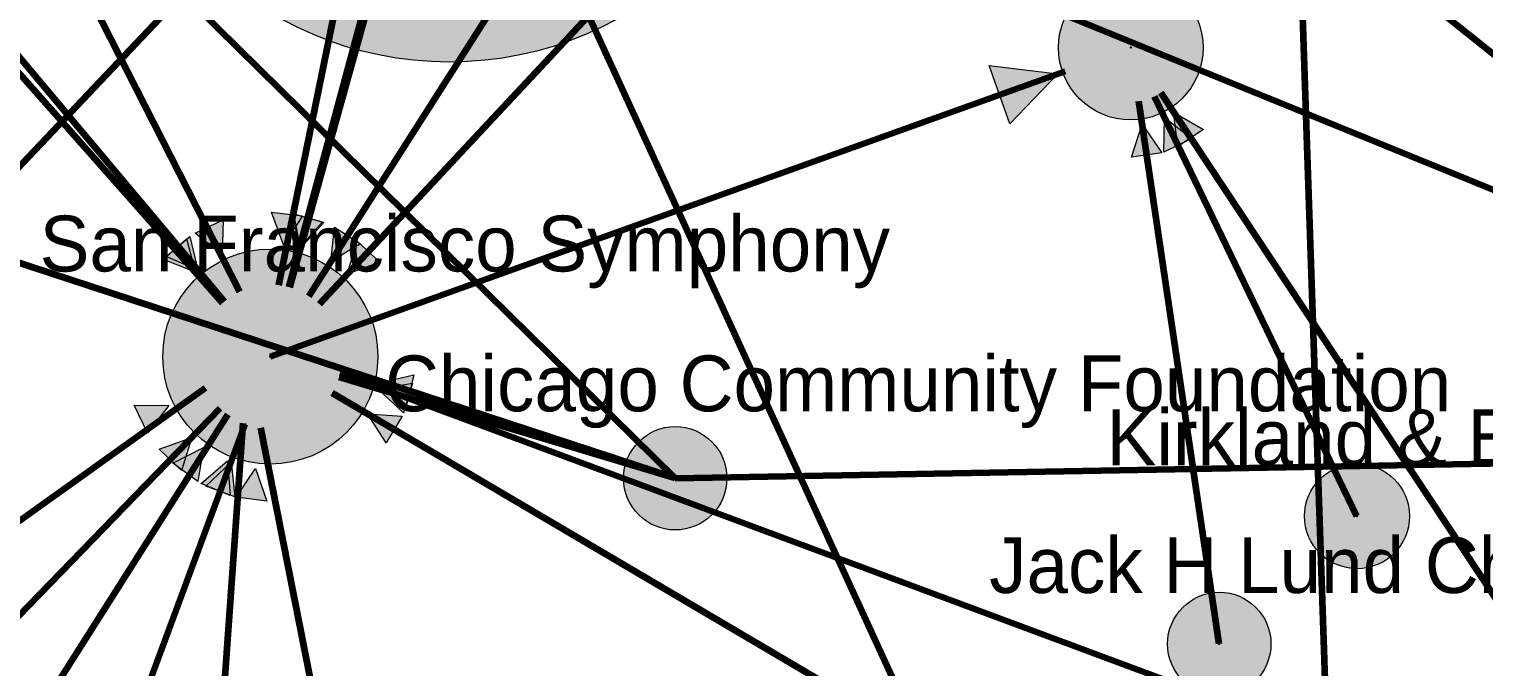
# Model space of a CAD drawing. Header units: millimetres. Extents: x -17.3 to 32.9, y -10.4 to 22.9.
# Drawn here: x 6.84 to 12.75, y 1.88 to 4.47 of the extents above; entities that cross this region are included whole.
import ezdxf

# ---------------------------------------------------------------- set-up
doc = ezdxf.new("R2010")
doc.units = ezdxf.units.MM
doc.header["$MEASUREMENT"] = 0
for name, color, linetype, true_color in [('links', 7, 'Continuous', 0x000000), ('node border', 7, 'Continuous', 0x000000), ('node centers', 7, 'Continuous', 0x000000), ('other_nodefills', 7, 'Continuous', 0x000000), ('SF_nodefills', 7, 'Continuous', 0x000000), ('text', 7, 'Continuous', 0x000000)]:
    doc.layers.add(name, color=color, linetype=linetype, true_color=true_color)

msp = doc.modelspace()

# ---------------------------------------------------------------- hatches: boundary and pattern name
at = {"layer": 'other_nodefills', "true_color": 0xb2b2b2}
for points in [[(9.9674, 5.7531), (9.9669, 5.7897), (9.9655, 5.8261), (9.9632, 5.8622), (9.96, 5.8981), (9.956, 5.9338), (9.951, 5.9691), (9.9452, 6.0042), (9.9385, 6.039), (9.931, 6.0735), (9.9227, 6.1076), (9.9135, 6.1414), (9.9035, 6.1749), (9.8928, 6.2081), (9.8812, 6.2408), (9.8689, 6.2733), (9.8558, 6.3053), (9.8419, 6.3369), (9.8273, 6.3681), (9.812, 6.3989), (9.796, 6.4293), (9.7792, 6.4592), (9.7618, 6.4887), (9.7437, 6.5177), (9.7249, 6.5463), (9.7054, 6.5743), (9.6853, 6.6019), (9.6645, 6.629), (9.6432, 6.6555), (9.6212, 6.6815), (9.5985, 6.707), (9.5753, 6.7319), (9.5515, 6.7563), (9.5272, 6.78), (9.5023, 6.8032), (9.4768, 6.8258), (9.4508, 6.8478), (9.4242, 6.8692), (9.3972, 6.89), (9.3696, 6.9101), (9.3415, 6.9295), (9.313, 6.9483), (9.284, 6.9664), (9.2545, 6.9839), (9.2245, 7.0006), (9.1942, 7.0166), (9.1634, 7.0319), (9.1322, 7.0465), (9.1005, 7.0604), (9.0685, 7.0734), (9.0361, 7.0858), (9.0034, 7.0973), (8.9702, 7.1081), (8.9367, 7.118), (8.9029, 7.1272), (8.8688, 7.1355), (8.8343, 7.143), (8.7996, 7.1497), (8.7645, 7.1555), (8.7291, 7.1605), (8.6935, 7.1645), (8.6577, 7.1677), (8.6215, 7.17), (8.5852, 7.1714), (8.5486, 7.1719), (8.5119, 7.1714), (8.4755, 7.17), (8.4392, 7.1677), (8.4033, 7.1645), (8.3676, 7.1605), (8.3322, 7.1555), (8.297, 7.1497), (8.2622, 7.143), (8.2277, 7.1355), (8.1935, 7.1272), (8.1596, 7.118), (8.1261, 7.1081), (8.0929, 7.0973), (8.0601, 7.0858), (8.0277, 7.0734), (7.9956, 7.0604), (7.964, 7.0465), (7.9327, 7.0319), (7.9019, 7.0166), (7.8715, 7.0006), (7.8416, 6.9839), (7.8121, 6.9664), (7.7831, 6.9483), (7.7545, 6.9295), (7.7265, 6.9101), (7.6989, 6.89), (7.6718, 6.8692), (7.6453, 6.8478), (7.6193, 6.8258), (7.5938, 6.8032), (7.5689, 6.78), (7.5445, 6.7563), (7.5208, 6.7319), (7.4976, 6.707), (7.475, 6.6815), (7.453, 6.6555), (7.4316, 6.629), (7.4109, 6.6019), (7.3908, 6.5743), (7.3714, 6.5463), (7.3526, 6.5177), (7.3345, 6.4887), (7.3171, 6.4592), (7.3003, 6.4293), (7.2843, 6.3989), (7.269, 6.3681), (7.2545, 6.3369), (7.2406, 6.3053), (7.2276, 6.2733), (7.2153, 6.2408), (7.2037, 6.2081), (7.193, 6.1749), (7.183, 6.1414), (7.1739, 6.1076), (7.1656, 6.0735), (7.1581, 6.039), (7.1514, 6.0042), (7.1456, 5.9691), (7.1407, 5.9338), (7.1366, 5.8981), (7.1334, 5.8622), (7.1311, 5.8261), (7.1297, 5.7897), (7.1293, 5.7531), (7.1297, 5.7164), (7.1311, 5.68), (7.1334, 5.6437), (7.1366, 5.6078), (7.1407, 5.5721), (7.1456, 5.5367), (7.1514, 5.5015), (7.1581, 5.4667), (7.1656, 5.4322), (7.1739, 5.398), (7.183, 5.3641), (7.193, 5.3306), (7.2037, 5.2974), (7.2153, 5.2646), (7.2276, 5.2322), (7.2406, 5.2001), (7.2545, 5.1685), (7.269, 5.1373), (7.2843, 5.1064), (7.3003, 5.076), (7.3171, 5.0461), (7.3345, 5.0166), (7.3526, 4.9876), (7.3714, 4.959), (7.3908, 4.931), (7.4109, 4.9034), (7.4316, 4.8763), (7.453, 4.8498), (7.475, 4.8238), (7.4976, 4.7983), (7.5208, 4.7734), (7.5445, 4.749), (7.5689, 4.7253), (7.5938, 4.7021), (7.6193, 4.6795), (7.6453, 4.6575), (7.6718, 4.6361), (7.6989, 4.6154), (7.7265, 4.5953), (7.7545, 4.5759), (7.7831, 4.5571), (7.8121, 4.539), (7.8416, 4.5216), (7.8715, 4.5048), (7.9019, 4.4888), (7.9327, 4.4735), (7.964, 4.459), (7.9956, 4.4451), (8.0277, 4.4321), (8.0601, 4.4198), (8.0929, 4.4082), (8.1261, 4.3975), (8.1596, 4.3875), (8.1935, 4.3784), (8.2277, 4.3701), (8.2622, 4.3626), (8.297, 4.3559), (8.3322, 4.3501), (8.3676, 4.3452), (8.4033, 4.3411), (8.4392, 4.3379), (8.4755, 4.3356), (8.5119, 4.3342), (8.5486, 4.3338), (8.5852, 4.3342), (8.6215, 4.3356), (8.6577, 4.3379), (8.6935, 4.3411), (8.7291, 4.3452), (8.7645, 4.3501), (8.7996, 4.3559), (8.8343, 4.3626), (8.8688, 4.3701), (8.9029, 4.3784), (8.9367, 4.3875), (8.9702, 4.3975), (9.0034, 4.4082), (9.0361, 4.4198), (9.0685, 4.4321), (9.1005, 4.4451), (9.1322, 4.459), (9.1634, 4.4735), (9.1942, 4.4888), (9.2245, 4.5048), (9.2545, 4.5216), (9.284, 4.539), (9.313, 4.5571), (9.3415, 4.5759), (9.3696, 4.5953), (9.3972, 4.6154), (9.4242, 4.6361), (9.4508, 4.6575), (9.4768, 4.6795), (9.5023, 4.7021), (9.5272, 4.7253), (9.5515, 4.749), (9.5753, 4.7734), (9.5985, 4.7983), (9.6212, 4.8238), (9.6432, 4.8498), (9.6645, 4.8763), (9.6853, 4.9034), (9.7054, 4.931), (9.7249, 4.959), (9.7437, 4.9876), (9.7618, 5.0166), (9.7792, 5.0461), (9.796, 5.076), (9.812, 5.1064), (9.8273, 5.1373), (9.8419, 5.1685), (9.8558, 5.2001), (9.8689, 5.2322), (9.8812, 5.2646), (9.8928, 5.2974), (9.9035, 5.3306), (9.9135, 5.3641), (9.9227, 5.398), (9.931, 5.4322), (9.9385, 5.4667), (9.9452, 5.5015), (9.951, 5.5367), (9.956, 5.5721), (9.96, 5.6078), (9.9632, 5.6437), (9.9655, 5.68), (9.9669, 5.7164)], [(9.6755, 2.6437), (9.6754, 2.6492), (9.6752, 2.6545), (9.6748, 2.6599), (9.6744, 2.6652), (9.6738, 2.6705), (9.673, 2.6757), (9.6722, 2.6809), (9.6712, 2.686), (9.6701, 2.6911), (9.6688, 2.6962), (9.6675, 2.7012), (9.666, 2.7062), (9.6644, 2.7111), (9.6627, 2.7159), (9.6609, 2.7207), (9.6589, 2.7254), (9.6569, 2.7301), (9.6547, 2.7347), (9.6525, 2.7393), (9.6501, 2.7438), (9.6476, 2.7482), (9.645, 2.7526), (9.6424, 2.7569), (9.6396, 2.7611), (9.6367, 2.7653), (9.6337, 2.7693), (9.6307, 2.7733), (9.6275, 2.7773), (9.6242, 2.7811), (9.6209, 2.7849), (9.6175, 2.7886), (9.6139, 2.7922), (9.6103, 2.7957), (9.6066, 2.7991), (9.6029, 2.8025), (9.599, 2.8057), (9.5951, 2.8089), (9.5911, 2.812), (9.587, 2.815), (9.5829, 2.8178), (9.5786, 2.8206), (9.5743, 2.8233), (9.57, 2.8259), (9.5655, 2.8284), (9.5611, 2.8307), (9.5565, 2.833), (9.5519, 2.8352), (9.5472, 2.8372), (9.5425, 2.8391), (9.5377, 2.841), (9.5328, 2.8427), (9.5279, 2.8443), (9.523, 2.8457), (9.5179, 2.8471), (9.5129, 2.8483), (9.5078, 2.8494), (9.5026, 2.8504), (9.4975, 2.8513), (9.4922, 2.852), (9.487, 2.8526), (9.4816, 2.8531), (9.4763, 2.8534), (9.4709, 2.8536), (9.4655, 2.8537), (9.4601, 2.8536), (9.4547, 2.8534), (9.4493, 2.8531), (9.444, 2.8526), (9.4387, 2.852), (9.4335, 2.8513), (9.4283, 2.8504), (9.4232, 2.8494), (9.4181, 2.8483), (9.413, 2.8471), (9.408, 2.8457), (9.403, 2.8443), (9.3981, 2.8427), (9.3933, 2.841), (9.3885, 2.8391), (9.3838, 2.8372), (9.3791, 2.8352), (9.3745, 2.833), (9.3699, 2.8307), (9.3654, 2.8284), (9.361, 2.8259), (9.3566, 2.8233), (9.3523, 2.8206), (9.3481, 2.8178), (9.344, 2.815), (9.3399, 2.812), (9.3359, 2.8089), (9.332, 2.8057), (9.3281, 2.8025), (9.3244, 2.7991), (9.3207, 2.7957), (9.3171, 2.7922), (9.3136, 2.7886), (9.3101, 2.7849), (9.3068, 2.7811), (9.3036, 2.7773), (9.3004, 2.7733), (9.2973, 2.7693), (9.2944, 2.7653), (9.2915, 2.7611), (9.2887, 2.7569), (9.286, 2.7526), (9.2835, 2.7482), (9.281, 2.7438), (9.2786, 2.7393), (9.2764, 2.7347), (9.2742, 2.7301), (9.2722, 2.7254), (9.2702, 2.7207), (9.2684, 2.7159), (9.2667, 2.7111), (9.2651, 2.7062), (9.2636, 2.7012), (9.2623, 2.6962), (9.2611, 2.6911), (9.26, 2.686), (9.259, 2.6809), (9.2581, 2.6757), (9.2574, 2.6705), (9.2568, 2.6652), (9.2563, 2.6599), (9.256, 2.6545), (9.2558, 2.6492), (9.2557, 2.6437), (9.2558, 2.6383), (9.256, 2.6329), (9.2563, 2.6276), (9.2568, 2.6223), (9.2574, 2.617), (9.2581, 2.6118), (9.259, 2.6066), (9.26, 2.6014), (9.2611, 2.5963), (9.2623, 2.5913), (9.2636, 2.5863), (9.2651, 2.5813), (9.2667, 2.5764), (9.2684, 2.5715), (9.2702, 2.5667), (9.2722, 2.562), (9.2742, 2.5573), (9.2764, 2.5527), (9.2786, 2.5482), (9.281, 2.5437), (9.2835, 2.5392), (9.286, 2.5349), (9.2887, 2.5306), (9.2915, 2.5264), (9.2944, 2.5222), (9.2973, 2.5181), (9.3004, 2.5141), (9.3036, 2.5102), (9.3068, 2.5064), (9.3101, 2.5026), (9.3136, 2.4989), (9.3171, 2.4953), (9.3207, 2.4918), (9.3244, 2.4884), (9.3281, 2.485), (9.332, 2.4818), (9.3359, 2.4786), (9.3399, 2.4756), (9.344, 2.4726), (9.3481, 2.4697), (9.3523, 2.467), (9.3566, 2.4643), (9.361, 2.4617), (9.3654, 2.4592), (9.3699, 2.4569), (9.3745, 2.4546), (9.3791, 2.4525), (9.3838, 2.4504), (9.3885, 2.4485), (9.3933, 2.4467), (9.3981, 2.445), (9.403, 2.4434), (9.408, 2.4419), (9.413, 2.4405), (9.4181, 2.4393), (9.4232, 2.4382), (9.4283, 2.4372), (9.4335, 2.4364), (9.4387, 2.4356), (9.444, 2.435), (9.4493, 2.4346), (9.4547, 2.4342), (9.4601, 2.434), (9.4655, 2.434), (9.4709, 2.434), (9.4763, 2.4342), (9.4816, 2.4346), (9.487, 2.435), (9.4922, 2.4356), (9.4975, 2.4364), (9.5026, 2.4372), (9.5078, 2.4382), (9.5129, 2.4393), (9.5179, 2.4405), (9.523, 2.4419), (9.5279, 2.4434), (9.5328, 2.445), (9.5377, 2.4467), (9.5425, 2.4485), (9.5472, 2.4504), (9.5519, 2.4525), (9.5565, 2.4546), (9.5611, 2.4569), (9.5655, 2.4592), (9.57, 2.4617), (9.5743, 2.4643), (9.5786, 2.467), (9.5829, 2.4697), (9.587, 2.4726), (9.5911, 2.4756), (9.5951, 2.4786), (9.599, 2.4818), (9.6029, 2.485), (9.6066, 2.4884), (9.6103, 2.4918), (9.6139, 2.4953), (9.6175, 2.4989), (9.6209, 2.5026), (9.6242, 2.5064), (9.6275, 2.5102), (9.6307, 2.5141), (9.6337, 2.5181), (9.6367, 2.5222), (9.6396, 2.5264), (9.6424, 2.5306), (9.645, 2.5349), (9.6476, 2.5392), (9.6501, 2.5437), (9.6525, 2.5482), (9.6547, 2.5527), (9.6569, 2.5573), (9.6589, 2.562), (9.6609, 2.5667), (9.6627, 2.5715), (9.6644, 2.5764), (9.666, 2.5813), (9.6675, 2.5863), (9.6688, 2.5913), (9.6701, 2.5963), (9.6712, 2.6014), (9.6722, 2.6066), (9.673, 2.6118), (9.6738, 2.617), (9.6744, 2.6223), (9.6748, 2.6276), (9.6752, 2.6329), (9.6754, 2.6383)], [(12.4473, 2.4897), (12.4472, 2.4952), (12.447, 2.5007), (12.4467, 2.5061), (12.4462, 2.5115), (12.4456, 2.5168), (12.4448, 2.5221), (12.444, 2.5274), (12.443, 2.5326), (12.4418, 2.5378), (12.4406, 2.5429), (12.4392, 2.548), (12.4377, 2.553), (12.4361, 2.558), (12.4344, 2.5629), (12.4325, 2.5678), (12.4305, 2.5726), (12.4285, 2.5773), (12.4263, 2.582), (12.424, 2.5867), (12.4216, 2.5912), (12.4191, 2.5957), (12.4164, 2.6001), (12.4137, 2.6045), (12.4109, 2.6088), (12.408, 2.613), (12.405, 2.6171), (12.4018, 2.6212), (12.3986, 2.6252), (12.3953, 2.6291), (12.3919, 2.6329), (12.3885, 2.6367), (12.3849, 2.6403), (12.3812, 2.6439), (12.3775, 2.6474), (12.3737, 2.6508), (12.3697, 2.6541), (12.3658, 2.6573), (12.3617, 2.6604), (12.3576, 2.6634), (12.3533, 2.6664), (12.3491, 2.6692), (12.3447, 2.6719), (12.3403, 2.6745), (12.3358, 2.677), (12.3312, 2.6795), (12.3266, 2.6818), (12.3219, 2.6839), (12.3171, 2.686), (12.3123, 2.688), (12.3075, 2.6898), (12.3025, 2.6916), (12.2976, 2.6932), (12.2925, 2.6947), (12.2874, 2.6961), (12.2823, 2.6973), (12.2771, 2.6985), (12.2719, 2.6995), (12.2666, 2.7003), (12.2613, 2.7011), (12.256, 2.7017), (12.2506, 2.7022), (12.2451, 2.7025), (12.2397, 2.7027), (12.2342, 2.7028), (12.2287, 2.7027), (12.2232, 2.7025), (12.2178, 2.7022), (12.2124, 2.7017), (12.2071, 2.7011), (12.2018, 2.7003), (12.1965, 2.6995), (12.1913, 2.6985), (12.1861, 2.6973), (12.181, 2.6961), (12.1759, 2.6947), (12.1709, 2.6932), (12.1659, 2.6916), (12.161, 2.6898), (12.1561, 2.688), (12.1513, 2.686), (12.1466, 2.6839), (12.1419, 2.6818), (12.1373, 2.6795), (12.1327, 2.677), (12.1282, 2.6745), (12.1238, 2.6719), (12.1194, 2.6692), (12.1152, 2.6664), (12.1109, 2.6634), (12.1068, 2.6604), (12.1027, 2.6573), (12.0988, 2.6541), (12.0949, 2.6508), (12.091, 2.6474), (12.0873, 2.6439), (12.0836, 2.6403), (12.0801, 2.6367), (12.0766, 2.6329), (12.0732, 2.6291), (12.0699, 2.6252), (12.0667, 2.6212), (12.0635, 2.6171), (12.0605, 2.613), (12.0576, 2.6088), (12.0548, 2.6045), (12.0521, 2.6001), (12.0494, 2.5957), (12.0469, 2.5912), (12.0445, 2.5867), (12.0422, 2.582), (12.04, 2.5773), (12.0379, 2.5726), (12.036, 2.5678), (12.0341, 2.5629), (12.0324, 2.558), (12.0308, 2.553), (12.0293, 2.548), (12.0279, 2.5429), (12.0266, 2.5378), (12.0255, 2.5326), (12.0245, 2.5274), (12.0236, 2.5221), (12.0229, 2.5168), (12.0223, 2.5115), (12.0218, 2.5061), (12.0215, 2.5007), (12.0213, 2.4952), (12.0212, 2.4897), (12.0213, 2.4842), (12.0215, 2.4788), (12.0218, 2.4733), (12.0223, 2.4679), (12.0229, 2.4626), (12.0236, 2.4572), (12.0245, 2.452), (12.0255, 2.4467), (12.0266, 2.4416), (12.0279, 2.4364), (12.0293, 2.4313), (12.0308, 2.4263), (12.0324, 2.4213), (12.0341, 2.4164), (12.036, 2.4115), (12.0379, 2.4067), (12.04, 2.402), (12.0422, 2.3973), (12.0445, 2.3927), (12.0469, 2.3881), (12.0494, 2.3836), (12.0521, 2.3792), (12.0548, 2.3748), (12.0576, 2.3705), (12.0605, 2.3663), (12.0635, 2.3622), (12.0667, 2.3581), (12.0699, 2.3541), (12.0732, 2.3502), (12.0766, 2.3464), (12.0801, 2.3427), (12.0836, 2.339), (12.0873, 2.3354), (12.091, 2.332), (12.0949, 2.3286), (12.0988, 2.3253), (12.1027, 2.3221), (12.1068, 2.319), (12.1109, 2.3159), (12.1152, 2.313), (12.1194, 2.3102), (12.1238, 2.3075), (12.1282, 2.3049), (12.1327, 2.3024), (12.1373, 2.3), (12.1419, 2.2977), (12.1466, 2.2955), (12.1513, 2.2934), (12.1561, 2.2914), (12.161, 2.2896), (12.1659, 2.2879), (12.1709, 2.2862), (12.1759, 2.2848), (12.181, 2.2834), (12.1861, 2.2821), (12.1913, 2.281), (12.1965, 2.28), (12.2018, 2.2791), (12.2071, 2.2784), (12.2124, 2.2778), (12.2178, 2.2773), (12.2232, 2.277), (12.2287, 2.2767), (12.2342, 2.2767), (12.2397, 2.2767), (12.2451, 2.277), (12.2506, 2.2773), (12.256, 2.2778), (12.2613, 2.2784), (12.2666, 2.2791), (12.2719, 2.28), (12.2771, 2.281), (12.2823, 2.2821), (12.2874, 2.2834), (12.2925, 2.2848), (12.2976, 2.2862), (12.3025, 2.2879), (12.3075, 2.2896), (12.3123, 2.2914), (12.3171, 2.2934), (12.3219, 2.2955), (12.3266, 2.2977), (12.3312, 2.3), (12.3358, 2.3024), (12.3403, 2.3049), (12.3447, 2.3075), (12.3491, 2.3102), (12.3533, 2.313), (12.3576, 2.3159), (12.3617, 2.319), (12.3658, 2.3221), (12.3697, 2.3253), (12.3737, 2.3286), (12.3775, 2.332), (12.3812, 2.3354), (12.3849, 2.339), (12.3885, 2.3427), (12.3919, 2.3464), (12.3953, 2.3502), (12.3986, 2.3541), (12.4018, 2.3581), (12.405, 2.3622), (12.408, 2.3663), (12.4109, 2.3705), (12.4137, 2.3748), (12.4164, 2.3792), (12.4191, 2.3836), (12.4216, 2.3881), (12.424, 2.3927), (12.4263, 2.3973), (12.4285, 2.402), (12.4305, 2.4067), (12.4325, 2.4115), (12.4344, 2.4164), (12.4361, 2.4213), (12.4377, 2.4263), (12.4392, 2.4313), (12.4406, 2.4364), (12.4418, 2.4416), (12.443, 2.4467), (12.444, 2.452), (12.4448, 2.4572), (12.4456, 2.4626), (12.4462, 2.4679), (12.4467, 2.4733), (12.447, 2.4788), (12.4472, 2.4842)]]:
    msp.add_hatch(color=253, dxfattribs=at).paths.add_polyline_path(points, flags=0)
at = {"layer": 'other_nodefills', "true_color": 0xb2b2b2, "extrusion": (0, 0, -1)}
for points in [[(-11.0194, 4.2861), (-10.8249, 4.0823), (-10.7398, 4.3195)], [(-11.3617, 4.0812), (-11.4423, 3.9658), (-11.3179, 3.9472)], [(-11.4522, 4.1092), (-11.5636, 4.0231), (-11.4503, 3.9682)], [(-11.4891, 4.1302), (-11.6111, 4.0599), (-11.5061, 3.9904)], [(-7.8743, 3.5921), (-7.8262, 3.7246), (-7.9514, 3.7098)], [(-7.626, 3.5516), (-7.5154, 3.6388), (-7.6292, 3.6925)], [(-7.94, 3.5796), (-7.9121, 3.7175), (-8.0336, 3.6847)], [(-7.9437, 3.5785), (-7.9168, 3.7168), (-8.0383, 3.6829)], [(-8.0671, 3.5236), (-8.0817, 3.6637), (-8.1879, 3.596)], [(-7.5174, 3.4801), (-7.3869, 3.5325), (-7.4812, 3.6161)], [(-7.5269, 3.4883), (-7.3977, 3.5443), (-7.4942, 3.6252)], [(-8.1336, 3.472), (-8.1734, 3.6071), (-8.2655, 3.5212)], [(-8.2595, 3.0059), (-8.3982, 3.03), (-8.362, 2.9093)], [(-8.2664, 3.0315), (-8.4035, 3.0636), (-8.3743, 2.9411)], [(-7.4087, 2.9391), (-7.3225, 2.8279), (-7.2679, 2.9412)], [(-8.2156, 2.9054), (-8.356, 2.8958), (-8.292, 2.7873)], [(-7.5023, 2.8089), (-7.46, 2.675), (-7.3695, 2.7625)], [(-7.5501, 2.7687), (-7.5262, 2.63), (-7.4247, 2.7048)], [(-7.6472, 2.7144), (-7.6575, 2.574), (-7.541, 2.6218)], [(-7.6621, 2.7085), (-7.6773, 2.5685), (-7.5593, 2.6121)], [(-7.7616, 2.6838), (-7.8075, 2.5506), (-7.6826, 2.5671)]]:
    msp.add_hatch(color=253, dxfattribs=at).paths.add_polyline_path(points, flags=0)
at = {"layer": 'SF_nodefills', "true_color": 0xff8b00}
for points in [[(11.609, 4.3924), (11.6089, 4.4), (11.6086, 4.4075), (11.6082, 4.415), (11.6075, 4.4224), (11.6067, 4.4297), (11.6056, 4.4371), (11.6044, 4.4443), (11.6031, 4.4515), (11.6015, 4.4586), (11.5998, 4.4657), (11.5979, 4.4727), (11.5958, 4.4796), (11.5936, 4.4865), (11.5912, 4.4932), (11.5887, 4.4999), (11.5859, 4.5066), (11.5831, 4.5131), (11.5801, 4.5196), (11.5769, 4.5259), (11.5736, 4.5322), (11.5701, 4.5384), (11.5665, 4.5445), (11.5628, 4.5505), (11.5589, 4.5564), (11.5548, 4.5622), (11.5507, 4.5679), (11.5464, 4.5735), (11.542, 4.579), (11.5374, 4.5844), (11.5327, 4.5897), (11.5279, 4.5948), (11.523, 4.5999), (11.518, 4.6048), (11.5128, 4.6096), (11.5075, 4.6143), (11.5022, 4.6188), (11.4967, 4.6232), (11.4911, 4.6275), (11.4854, 4.6317), (11.4796, 4.6357), (11.4736, 4.6396), (11.4676, 4.6433), (11.4615, 4.6469), (11.4553, 4.6504), (11.4491, 4.6537), (11.4427, 4.6569), (11.4362, 4.6599), (11.4297, 4.6628), (11.423, 4.6655), (11.4163, 4.668), (11.4095, 4.6704), (11.4027, 4.6726), (11.3957, 4.6747), (11.3887, 4.6766), (11.3817, 4.6783), (11.3745, 4.6799), (11.3673, 4.6813), (11.3601, 4.6825), (11.3527, 4.6835), (11.3454, 4.6843), (11.3379, 4.685), (11.3304, 4.6855), (11.3229, 4.6858), (11.3153, 4.6859), (11.3077, 4.6858), (11.3002, 4.6855), (11.2928, 4.685), (11.2853, 4.6843), (11.278, 4.6835), (11.2707, 4.6825), (11.2634, 4.6813), (11.2562, 4.6799), (11.2491, 4.6783), (11.242, 4.6766), (11.235, 4.6747), (11.2281, 4.6726), (11.2212, 4.6704), (11.2145, 4.668), (11.2078, 4.6655), (11.2011, 4.6628), (11.1946, 4.6599), (11.1881, 4.6569), (11.1818, 4.6537), (11.1755, 4.6504), (11.1693, 4.6469), (11.1632, 4.6433), (11.1572, 4.6396), (11.1513, 4.6357), (11.1455, 4.6317), (11.1398, 4.6275), (11.1342, 4.6232), (11.1287, 4.6188), (11.1233, 4.6143), (11.1181, 4.6096), (11.1129, 4.6048), (11.1079, 4.5999), (11.1029, 4.5948), (11.0981, 4.5897), (11.0935, 4.5844), (11.0889, 4.579), (11.0845, 4.5735), (11.0802, 4.5679), (11.076, 4.5622), (11.072, 4.5564), (11.0681, 4.5505), (11.0644, 4.5445), (11.0608, 4.5384), (11.0573, 4.5322), (11.054, 4.5259), (11.0508, 4.5196), (11.0478, 4.5131), (11.0449, 4.5066), (11.0422, 4.4999), (11.0397, 4.4932), (11.0373, 4.4865), (11.0351, 4.4796), (11.033, 4.4727), (11.0311, 4.4657), (11.0294, 4.4586), (11.0278, 4.4515), (11.0264, 4.4443), (11.0252, 4.4371), (11.0242, 4.4297), (11.0234, 4.4224), (11.0227, 4.415), (11.0222, 4.4075), (11.022, 4.4), (11.0219, 4.3924), (11.022, 4.3848), (11.0222, 4.3773), (11.0227, 4.3698), (11.0234, 4.3624), (11.0242, 4.355), (11.0252, 4.3477), (11.0264, 4.3404), (11.0278, 4.3332), (11.0294, 4.3261), (11.0311, 4.319), (11.033, 4.312), (11.0351, 4.3051), (11.0373, 4.2983), (11.0397, 4.2915), (11.0422, 4.2848), (11.0449, 4.2782), (11.0478, 4.2716), (11.0508, 4.2652), (11.054, 4.2588), (11.0573, 4.2525), (11.0608, 4.2463), (11.0644, 4.2402), (11.0681, 4.2342), (11.072, 4.2283), (11.076, 4.2225), (11.0802, 4.2168), (11.0845, 4.2112), (11.0889, 4.2057), (11.0935, 4.2003), (11.0981, 4.1951), (11.1029, 4.1899), (11.1079, 4.1849), (11.1129, 4.18), (11.1181, 4.1752), (11.1233, 4.1705), (11.1287, 4.1659), (11.1342, 4.1615), (11.1398, 4.1572), (11.1455, 4.1531), (11.1513, 4.149), (11.1572, 4.1452), (11.1632, 4.1414), (11.1693, 4.1378), (11.1755, 4.1343), (11.1818, 4.131), (11.1881, 4.1279), (11.1946, 4.1249), (11.2011, 4.122), (11.2078, 4.1193), (11.2145, 4.1167), (11.2212, 4.1144), (11.2281, 4.1121), (11.235, 4.1101), (11.242, 4.1082), (11.2491, 4.1065), (11.2562, 4.1049), (11.2634, 4.1035), (11.2707, 4.1023), (11.278, 4.1013), (11.2853, 4.1005), (11.2928, 4.0998), (11.3002, 4.0993), (11.3077, 4.099), (11.3153, 4.0989), (11.3229, 4.099), (11.3304, 4.0993), (11.3379, 4.0998), (11.3454, 4.1005), (11.3527, 4.1013), (11.3601, 4.1023), (11.3673, 4.1035), (11.3745, 4.1049), (11.3817, 4.1065), (11.3887, 4.1082), (11.3957, 4.1101), (11.4027, 4.1121), (11.4095, 4.1144), (11.4163, 4.1167), (11.423, 4.1193), (11.4297, 4.122), (11.4362, 4.1249), (11.4427, 4.1279), (11.4491, 4.131), (11.4553, 4.1343), (11.4615, 4.1378), (11.4676, 4.1414), (11.4736, 4.1452), (11.4796, 4.149), (11.4854, 4.1531), (11.4911, 4.1572), (11.4967, 4.1615), (11.5022, 4.1659), (11.5075, 4.1705), (11.5128, 4.1752), (11.518, 4.18), (11.523, 4.1849), (11.5279, 4.1899), (11.5327, 4.1951), (11.5374, 4.2003), (11.542, 4.2057), (11.5464, 4.2112), (11.5507, 4.2168), (11.5548, 4.2225), (11.5589, 4.2283), (11.5628, 4.2342), (11.5665, 4.2402), (11.5701, 4.2463), (11.5736, 4.2525), (11.5769, 4.2588), (11.5801, 4.2652), (11.5831, 4.2716), (11.5859, 4.2782), (11.5887, 4.2848), (11.5912, 4.2915), (11.5936, 4.2983), (11.5958, 4.3051), (11.5979, 4.312), (11.5998, 4.319), (11.6015, 4.3261), (11.6031, 4.3332), (11.6044, 4.3404), (11.6056, 4.3477), (11.6067, 4.355), (11.6075, 4.3624), (11.6082, 4.3698), (11.6086, 4.3773), (11.6089, 4.3848)], [(8.2578, 3.1375), (8.2577, 3.1487), (8.2573, 3.16), (8.2566, 3.1711), (8.2556, 3.1822), (8.2543, 3.1931), (8.2528, 3.204), (8.251, 3.2148), (8.249, 3.2256), (8.2467, 3.2362), (8.2441, 3.2467), (8.2413, 3.2571), (8.2382, 3.2674), (8.2349, 3.2776), (8.2313, 3.2877), (8.2276, 3.2977), (8.2235, 3.3076), (8.2193, 3.3173), (8.2148, 3.3269), (8.2101, 3.3364), (8.2051, 3.3458), (8.2, 3.355), (8.1946, 3.3641), (8.1891, 3.373), (8.1833, 3.3818), (8.1773, 3.3905), (8.1711, 3.3989), (8.1647, 3.4073), (8.1581, 3.4154), (8.1514, 3.4235), (8.1444, 3.4313), (8.1373, 3.439), (8.13, 3.4465), (8.1225, 3.4538), (8.1148, 3.4609), (8.107, 3.4679), (8.0989, 3.4747), (8.0908, 3.4812), (8.0824, 3.4876), (8.074, 3.4938), (8.0653, 3.4998), (8.0565, 3.5056), (8.0476, 3.5112), (8.0385, 3.5165), (8.0293, 3.5217), (8.02, 3.5266), (8.0105, 3.5313), (8.0009, 3.5358), (7.9912, 3.5401), (7.9813, 3.5441), (7.9713, 3.5479), (7.9612, 3.5514), (7.951, 3.5548), (7.9407, 3.5578), (7.9303, 3.5606), (7.9198, 3.5632), (7.9092, 3.5655), (7.8985, 3.5676), (7.8877, 3.5694), (7.8768, 3.5709), (7.8658, 3.5721), (7.8548, 3.5731), (7.8436, 3.5738), (7.8324, 3.5742), (7.8212, 3.5744), (7.8099, 3.5742), (7.7987, 3.5738), (7.7875, 3.5731), (7.7765, 3.5721), (7.7655, 3.5709), (7.7546, 3.5694), (7.7438, 3.5676), (7.7331, 3.5655), (7.7225, 3.5632), (7.712, 3.5606), (7.7016, 3.5578), (7.6913, 3.5548), (7.6811, 3.5514), (7.671, 3.5479), (7.661, 3.5441), (7.6511, 3.5401), (7.6414, 3.5358), (7.6318, 3.5313), (7.6223, 3.5266), (7.613, 3.5217), (7.6037, 3.5165), (7.5947, 3.5112), (7.5857, 3.5056), (7.577, 3.4998), (7.5683, 3.4938), (7.5598, 3.4876), (7.5515, 3.4812), (7.5433, 3.4747), (7.5353, 3.4679), (7.5275, 3.4609), (7.5198, 3.4538), (7.5123, 3.4465), (7.505, 3.439), (7.4979, 3.4313), (7.4909, 3.4235), (7.4842, 3.4154), (7.4776, 3.4073), (7.4712, 3.3989), (7.465, 3.3905), (7.459, 3.3818), (7.4532, 3.373), (7.4477, 3.3641), (7.4423, 3.355), (7.4372, 3.3458), (7.4322, 3.3364), (7.4275, 3.3269), (7.423, 3.3173), (7.4188, 3.3076), (7.4147, 3.2977), (7.411, 3.2877), (7.4074, 3.2776), (7.4041, 3.2674), (7.401, 3.2571), (7.3982, 3.2467), (7.3956, 3.2362), (7.3933, 3.2256), (7.3913, 3.2148), (7.3895, 3.204), (7.388, 3.1931), (7.3867, 3.1822), (7.3857, 3.1711), (7.385, 3.16), (7.3846, 3.1487), (7.3845, 3.1375), (7.3846, 3.1262), (7.385, 3.115), (7.3857, 3.1039), (7.3867, 3.0928), (7.388, 3.0818), (7.3895, 3.071), (7.3913, 3.0602), (7.3933, 3.0495), (7.3956, 3.0389), (7.3982, 3.0283), (7.401, 3.0179), (7.4041, 3.0076), (7.4074, 2.9974), (7.411, 2.9873), (7.4147, 2.9774), (7.4188, 2.9675), (7.423, 2.9578), (7.4275, 2.9482), (7.4322, 2.9387), (7.4372, 2.9294), (7.4423, 2.9202), (7.4477, 2.9111), (7.4532, 2.9022), (7.459, 2.8934), (7.465, 2.8847), (7.4712, 2.8763), (7.4776, 2.8679), (7.4842, 2.8598), (7.4909, 2.8518), (7.4979, 2.8439), (7.505, 2.8363), (7.5123, 2.8288), (7.5198, 2.8215), (7.5275, 2.8143), (7.5353, 2.8074), (7.5433, 2.8006), (7.5515, 2.794), (7.5598, 2.7876), (7.5683, 2.7815), (7.577, 2.7755), (7.5857, 2.7697), (7.5947, 2.7641), (7.6037, 2.7588), (7.613, 2.7536), (7.6223, 2.7487), (7.6318, 2.744), (7.6414, 2.7395), (7.6511, 2.7352), (7.661, 2.7312), (7.671, 2.7274), (7.6811, 2.7239), (7.6913, 2.7206), (7.7016, 2.7175), (7.712, 2.7147), (7.7225, 2.7121), (7.7331, 2.7098), (7.7438, 2.7077), (7.7546, 2.706), (7.7655, 2.7044), (7.7765, 2.7032), (7.7875, 2.7022), (7.7987, 2.7015), (7.8099, 2.7011), (7.8212, 2.7009), (7.8324, 2.7011), (7.8436, 2.7015), (7.8548, 2.7022), (7.8658, 2.7032), (7.8768, 2.7044), (7.8877, 2.706), (7.8985, 2.7077), (7.9092, 2.7098), (7.9198, 2.7121), (7.9303, 2.7147), (7.9407, 2.7175), (7.951, 2.7206), (7.9612, 2.7239), (7.9713, 2.7274), (7.9813, 2.7312), (7.9912, 2.7352), (8.0009, 2.7395), (8.0105, 2.744), (8.02, 2.7487), (8.0293, 2.7536), (8.0385, 2.7588), (8.0476, 2.7641), (8.0565, 2.7697), (8.0653, 2.7755), (8.074, 2.7815), (8.0824, 2.7876), (8.0908, 2.794), (8.0989, 2.8006), (8.107, 2.8074), (8.1148, 2.8143), (8.1225, 2.8215), (8.13, 2.8288), (8.1373, 2.8363), (8.1444, 2.8439), (8.1514, 2.8518), (8.1581, 2.8598), (8.1647, 2.8679), (8.1711, 2.8763), (8.1773, 2.8847), (8.1833, 2.8934), (8.1891, 2.9022), (8.1946, 2.9111), (8.2, 2.9202), (8.2051, 2.9294), (8.2101, 2.9387), (8.2148, 2.9482), (8.2193, 2.9578), (8.2235, 2.9675), (8.2276, 2.9774), (8.2313, 2.9873), (8.2349, 2.9974), (8.2382, 3.0076), (8.2413, 3.0179), (8.2441, 3.0283), (8.2467, 3.0389), (8.249, 3.0495), (8.251, 3.0602), (8.2528, 3.071), (8.2543, 3.0818), (8.2556, 3.0928), (8.2566, 3.1039), (8.2573, 3.115), (8.2577, 3.1262)], [(11.8849, 1.9709), (11.8849, 1.9763), (11.8846, 1.9817), (11.8843, 1.987), (11.8838, 1.9924), (11.8832, 1.9976), (11.8825, 2.0029), (11.8816, 2.0081), (11.8807, 2.0132), (11.8795, 2.0183), (11.8783, 2.0234), (11.877, 2.0284), (11.8755, 2.0333), (11.8739, 2.0382), (11.8722, 2.0431), (11.8704, 2.0479), (11.8684, 2.0526), (11.8664, 2.0573), (11.8642, 2.0619), (11.862, 2.0665), (11.8596, 2.071), (11.8571, 2.0754), (11.8545, 2.0798), (11.8519, 2.0841), (11.8491, 2.0883), (11.8462, 2.0924), (11.8432, 2.0965), (11.8402, 2.1005), (11.837, 2.1044), (11.8337, 2.1083), (11.8304, 2.1121), (11.827, 2.1158), (11.8234, 2.1194), (11.8198, 2.1229), (11.8162, 2.1263), (11.8124, 2.1297), (11.8085, 2.1329), (11.8046, 2.1361), (11.8006, 2.1391), (11.7965, 2.1421), (11.7924, 2.145), (11.7882, 2.1478), (11.7839, 2.1505), (11.7795, 2.153), (11.7751, 2.1555), (11.7706, 2.1579), (11.766, 2.1601), (11.7614, 2.1623), (11.7568, 2.1644), (11.752, 2.1663), (11.7472, 2.1681), (11.7424, 2.1698), (11.7375, 2.1714), (11.7325, 2.1729), (11.7275, 2.1742), (11.7225, 2.1755), (11.7174, 2.1766), (11.7122, 2.1776), (11.7071, 2.1784), (11.7018, 2.1792), (11.6966, 2.1798), (11.6913, 2.1802), (11.6859, 2.1806), (11.6805, 2.1808), (11.6751, 2.1809), (11.6697, 2.1808), (11.6643, 2.1806), (11.6589, 2.1802), (11.6536, 2.1798), (11.6483, 2.1792), (11.6431, 2.1784), (11.6379, 2.1776), (11.6328, 2.1766), (11.6277, 2.1755), (11.6226, 2.1742), (11.6176, 2.1729), (11.6126, 2.1714), (11.6077, 2.1698), (11.6029, 2.1681), (11.5981, 2.1663), (11.5933, 2.1644), (11.5886, 2.1623), (11.584, 2.1601), (11.5795, 2.1579), (11.575, 2.1555), (11.5705, 2.153), (11.5662, 2.1505), (11.5619, 2.1478), (11.5577, 2.145), (11.5535, 2.1421), (11.5494, 2.1391), (11.5454, 2.1361), (11.5415, 2.1329), (11.5376, 2.1297), (11.5339, 2.1263), (11.5302, 2.1229), (11.5266, 2.1194), (11.5231, 2.1158), (11.5196, 2.1121), (11.5163, 2.1083), (11.513, 2.1044), (11.5099, 2.1005), (11.5068, 2.0965), (11.5038, 2.0924), (11.501, 2.0883), (11.4982, 2.0841), (11.4955, 2.0798), (11.4929, 2.0754), (11.4905, 2.071), (11.4881, 2.0665), (11.4858, 2.0619), (11.4837, 2.0573), (11.4816, 2.0526), (11.4797, 2.0479), (11.4779, 2.0431), (11.4762, 2.0382), (11.4746, 2.0333), (11.4731, 2.0284), (11.4718, 2.0234), (11.4705, 2.0183), (11.4694, 2.0132), (11.4684, 2.0081), (11.4676, 2.0029), (11.4668, 1.9976), (11.4662, 1.9924), (11.4658, 1.987), (11.4654, 1.9817), (11.4652, 1.9763), (11.4652, 1.9709), (11.4652, 1.9655), (11.4654, 1.9601), (11.4658, 1.9547), (11.4662, 1.9494), (11.4668, 1.9441), (11.4676, 1.9389), (11.4684, 1.9337), (11.4694, 1.9286), (11.4705, 1.9235), (11.4718, 1.9184), (11.4731, 1.9134), (11.4746, 1.9085), (11.4762, 1.9036), (11.4779, 1.8987), (11.4797, 1.8939), (11.4816, 1.8892), (11.4837, 1.8845), (11.4858, 1.8799), (11.4881, 1.8753), (11.4905, 1.8708), (11.4929, 1.8664), (11.4955, 1.8621), (11.4982, 1.8578), (11.501, 1.8535), (11.5038, 1.8494), (11.5068, 1.8453), (11.5099, 1.8413), (11.513, 1.8374), (11.5163, 1.8336), (11.5196, 1.8298), (11.5231, 1.8261), (11.5266, 1.8225), (11.5302, 1.819), (11.5339, 1.8156), (11.5376, 1.8122), (11.5415, 1.809), (11.5454, 1.8058), (11.5494, 1.8027), (11.5535, 1.7998), (11.5577, 1.7969), (11.5619, 1.7941), (11.5662, 1.7914), (11.5705, 1.7889), (11.575, 1.7864), (11.5795, 1.784), (11.584, 1.7818), (11.5886, 1.7796), (11.5933, 1.7776), (11.5981, 1.7756), (11.6029, 1.7738), (11.6077, 1.7721), (11.6126, 1.7705), (11.6176, 1.769), (11.6226, 1.7677), (11.6277, 1.7665), (11.6328, 1.7653), (11.6379, 1.7644), (11.6431, 1.7635), (11.6483, 1.7628), (11.6536, 1.7622), (11.6589, 1.7617), (11.6643, 1.7614), (11.6697, 1.7612), (11.6751, 1.7611), (11.6805, 1.7612), (11.6859, 1.7614), (11.6913, 1.7617), (11.6966, 1.7622), (11.7018, 1.7628), (11.7071, 1.7635), (11.7122, 1.7644), (11.7174, 1.7653), (11.7225, 1.7665), (11.7275, 1.7677), (11.7325, 1.769), (11.7375, 1.7705), (11.7424, 1.7721), (11.7472, 1.7738), (11.752, 1.7756), (11.7568, 1.7776), (11.7614, 1.7796), (11.766, 1.7818), (11.7706, 1.784), (11.7751, 1.7864), (11.7795, 1.7889), (11.7839, 1.7914), (11.7882, 1.7941), (11.7924, 1.7969), (11.7965, 1.7998), (11.8006, 1.8027), (11.8046, 1.8058), (11.8085, 1.809), (11.8124, 1.8122), (11.8162, 1.8156), (11.8198, 1.819), (11.8234, 1.8225), (11.827, 1.8261), (11.8304, 1.8298), (11.8337, 1.8336), (11.837, 1.8374), (11.8402, 1.8413), (11.8432, 1.8453), (11.8462, 1.8494), (11.8491, 1.8535), (11.8519, 1.8578), (11.8545, 1.8621), (11.8571, 1.8664), (11.8596, 1.8708), (11.862, 1.8753), (11.8642, 1.8799), (11.8664, 1.8845), (11.8684, 1.8892), (11.8704, 1.8939), (11.8722, 1.8987), (11.8739, 1.9036), (11.8755, 1.9085), (11.877, 1.9134), (11.8783, 1.9184), (11.8795, 1.9235), (11.8807, 1.9286), (11.8816, 1.9337), (11.8825, 1.9389), (11.8832, 1.9441), (11.8838, 1.9494), (11.8843, 1.9547), (11.8846, 1.9601), (11.8849, 1.9655)]]:
    msp.add_hatch(color=30, dxfattribs=at).paths.add_polyline_path(points, flags=0)

# ---------------------------------------------------------------- linework, layer by layer
at = {"layer": 'links', "color": 18, "lineweight": 140, "true_color": 0x000000}
for p, q in [((9.5062, 11.5421), (7.855, 3.4275)), ((1.9303, 9.7835), (7.6275, 3.356)), ((4.6304, 9.4137), (7.6967, 3.4017)), ((9.4632, 9.2363), (7.897, 3.4193)), ((11.7241, 9.2627), (7.978, 3.3837)), ((14.1812, 3.2448), (8.6229, 7.7118)), ((11.913, 7.5183), (8.0204, 3.3508)), ((11.913, 7.5183), (12.2331, -2.0681)), ((14.1812, 3.2448), (5.3679, 6.8458)), ((9.4655, 2.6438), (5.313, 6.7298)), ((8.5484, 5.7528), (1.1077, -2.1052)), ((8.5484, 5.7528), (7.8994, 3.4188)), ((8.5484, 5.7528), (12.1485, -2.0881)), ((6.5367, 4.6683), (7.6336, 3.3611)), ((9.4655, 2.6438), (4.0721, 4.4127)), ((7.8212, 3.1375), (11.0489, 4.2967)), ((16.2745, -3.0992), (11.437, 4.2087)), ((11.6751, 1.9709), (11.3478, 4.1745)), ((12.2342, 2.4897), (11.4112, 4.194)), ((9.4655, 2.6438), (8.1007, 3.0537)), ((14.3796, 0.7376), (8.105, 3.07)), ((4.8786, 1.098), (7.5582, 3.0111)), ((13.7208, -0.3361), (8.0726, 2.9896)), ((3.5573, -1.2567), (7.6179, 2.9282)), ((5.8219, 0.0199), (7.6483, 2.9025)), ((6.9124, 0.6861), (7.7197, 2.864)), ((7.3632, -2.0329), (7.7103, 2.8678)), ((8.5166, -0.8671), (7.7832, 2.8482)), ((9.4655, 2.6438), (19.2889, 2.8214))]:
    msp.add_line(p, q, dxfattribs=at)
at = {"layer": 'node border', "color": 7, "lineweight": 5, "true_color": 0xffffff}
for centre, radius in [((8.5483, 5.7528), 1.4191), ((11.3154, 4.3923), 0.2936), ((7.8212, 3.1377), 0.4367), ((9.4656, 2.6438), 0.2099), ((12.2342, 2.4897), 0.2131), ((11.675, 1.971), 0.2099)]:
    msp.add_circle(centre, radius, dxfattribs=at)
at = {"layer": 'node centers'}
for p in [(11.3154, 4.3924), (7.8211, 3.1376), (9.4655, 2.6438), (12.2342, 2.4897), (11.675, 1.971)]:
    msp.add_point(p, dxfattribs=at)
at = {"layer": 'other_nodefills', "lineweight": 0}
for points in [[(11.0194, 4.2861), (10.8249, 4.0823), (10.7398, 4.3195)], [(11.3617, 4.0812), (11.4423, 3.9658), (11.3179, 3.9472)], [(11.4522, 4.1092), (11.5636, 4.0231), (11.4503, 3.9682)], [(11.4891, 4.1302), (11.6111, 4.0599), (11.5061, 3.9904)], [(7.8743, 3.5921), (7.8262, 3.7246), (7.9514, 3.7098)], [(7.626, 3.5516), (7.5154, 3.6388), (7.6292, 3.6925)], [(7.94, 3.5796), (7.9121, 3.7175), (8.0336, 3.6847)], [(7.9437, 3.5785), (7.9168, 3.7168), (8.0383, 3.6829)], [(8.0671, 3.5236), (8.0817, 3.6637), (8.1879, 3.596)], [(7.5174, 3.4801), (7.3869, 3.5325), (7.4812, 3.6161)], [(7.5269, 3.4883), (7.3977, 3.5443), (7.4942, 3.6252)], [(8.1336, 3.472), (8.1734, 3.6071), (8.2655, 3.5212)], [(8.2595, 3.0059), (8.3982, 3.03), (8.362, 2.9093)], [(8.2664, 3.0315), (8.4035, 3.0636), (8.3743, 2.9411)], [(7.4087, 2.9391), (7.3225, 2.8279), (7.2679, 2.9412)], [(8.2156, 2.9054), (8.356, 2.8958), (8.292, 2.7873)], [(7.5023, 2.8089), (7.46, 2.675), (7.3695, 2.7625)], [(7.5501, 2.7687), (7.5262, 2.63), (7.4247, 2.7048)], [(7.6472, 2.7144), (7.6575, 2.574), (7.541, 2.6218)], [(7.6621, 2.7085), (7.6773, 2.5685), (7.5593, 2.6121)], [(7.7616, 2.6838), (7.8075, 2.5506), (7.6826, 2.5671)]]:
    msp.add_lwpolyline(points, close=True, dxfattribs=at)
for centre, radius in [((8.5483, 5.7528), 1.4191), ((9.4656, 2.6438), 0.2099), ((12.2342, 2.4897), 0.2131)]:
    msp.add_circle(centre, radius, dxfattribs=at)
at = {"layer": 'SF_nodefills', "lineweight": 0}
for centre, radius in [((11.3154, 4.3923), 0.2936), ((7.8212, 3.1377), 0.4367), ((11.675, 1.971), 0.2099)]:
    msp.add_circle(centre, radius, dxfattribs=at)

# ---------------------------------------------------------------- texts
at = {"layer": 'text', "color": 254, "true_color": 0xe6e7e8, "char_height": 0.226667, "attachment_point": 7, "line_spacing_factor": 0.963855}
for s, insert, width in [('\\fCentury Gothic;San Francisco Symphony', (6.8843, 3.4151), 3.983484), ('\\fCentury Gothic;Chicago Community Foundation', (8.287, 2.8473), 5.19871), ('\\fCentury Gothic;Kirkland & Ellis Foundation', (11.217, 2.6937), 4.065376), ('\\fCentury Gothic;Jack H Lund Charitable Tr', (10.7406, 2.1745), 4.082925)]:
    msp.add_mtext(s, dxfattribs=dict(at, insert=insert, width=width))

doc.saveas('drawing.dxf')
